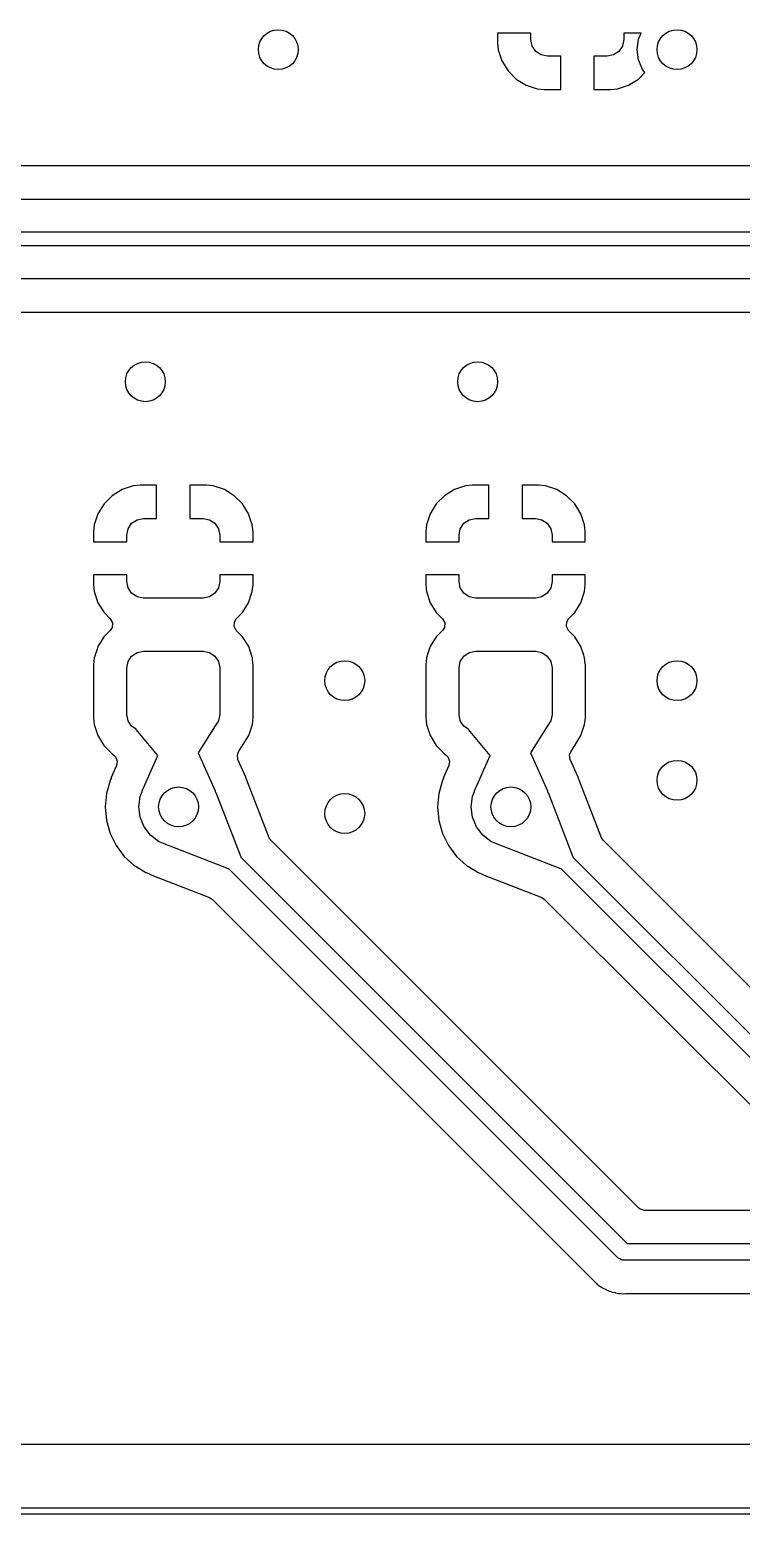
# Model space of a CAD drawing. Extents: x 1.18 to 9.06, y -3.74 to -1.97.
# Drawn here: x 3.987 to 4.408, y -3.742 to -2.862 of the extents above; entities that cross this region are included whole.
import ezdxf

# ---------------------------------------------------------------- set-up
doc = ezdxf.new("R2010")
doc.units = 0
doc.header["$MEASUREMENT"] = 0
doc.layers.add('BLACK', color=7, linetype='CONTINUOUS')

msp = doc.modelspace()

# ---------------------------------------------------------------- linework, layer by layer
at = {"layer": 'BLACK', "linetype": 'CONTINUOUS'}
for p, q in [((4.28346, -2.86417), (4.26378, -2.86417)), ((4.26378, -2.86417), (4.26378, -2.87008)), ((4.28346, -2.86811), (4.28346, -2.86417)), ((4.28421, -2.87188), (4.28346, -2.86811)), ((4.33858, -2.86811), (4.33783, -2.87188)), ((4.34881, -2.86417), (4.33858, -2.86417)), ((4.33858, -2.86417), (4.33858, -2.86811)), ((4.34646, -2.87402), (4.34726, -2.8679)), ((4.34726, -2.8679), (4.34881, -2.86417)), ((4.26378, -2.87008), (4.26419, -2.87412)), ((4.26419, -2.87412), (4.26636, -2.88067)), ((4.28635, -2.87507), (4.28421, -2.87188)), ((4.28954, -2.8772), (4.28635, -2.87507)), ((4.29331, -2.87795), (4.28954, -2.8772)), ((4.33251, -2.8772), (4.32874, -2.87795)), ((4.3357, -2.87507), (4.33251, -2.8772)), ((4.33783, -2.87188), (4.3357, -2.87507)), ((4.34726, -2.88013), (4.34646, -2.87402)), ((4.26636, -2.88067), (4.26636, -2.88067)), ((4.26636, -2.88067), (4.26999, -2.88655)), ((4.30118, -2.87795), (4.29331, -2.87795)), ((4.30118, -2.89764), (4.30118, -2.87795)), ((4.32874, -2.87795), (4.32087, -2.87795)), ((4.32087, -2.87795), (4.32087, -2.89764)), ((4.34962, -2.88583), (4.34726, -2.88013)), ((4.35099, -2.88761), (4.34962, -2.88583)), ((4.26999, -2.88655), (4.27487, -2.89143)), ((4.27487, -2.89143), (4.28074, -2.89505)), ((4.3413, -2.89505), (4.34718, -2.89143)), ((4.34718, -2.89143), (4.35099, -2.88761)), ((4.28074, -2.89505), (4.28074, -2.89505)), ((4.28074, -2.89505), (4.2873, -2.89722)), ((4.2873, -2.89722), (4.2873, -2.89722)), ((4.2873, -2.89722), (4.29134, -2.89764)), ((4.29134, -2.89764), (4.30118, -2.89764)), ((4.30118, -2.89764), (4.30118, -2.89764)), ((4.32087, -2.89764), (4.33071, -2.89764)), ((4.33071, -2.89764), (4.33475, -2.89722)), ((4.33071, -2.89764), (4.33071, -2.89764)), ((4.33475, -2.89722), (4.3413, -2.89505)), ((4.3413, -2.89505), (4.3413, -2.89505)), ((6.02319, -2.94289), (3.89221, -2.94289)), ((3.88203, -2.9626), (6.02362, -2.9626)), ((6.01955, -2.98228), (3.87795, -2.98228)), ((3.61491, -2.99016), (5.99213, -2.99016)), ((5.98805, -3.00984), (3.61083, -3.00984)), ((3.61126, -3.02955), (5.97786, -3.02955)), ((4.05197, -3.13219), (4.04793, -3.1326)), ((4.06181, -3.13219), (4.05197, -3.13219)), ((4.05197, -3.13219), (4.05197, -3.13219)), ((4.06181, -3.15187), (4.06181, -3.13219)), ((4.09134, -3.13219), (4.0815, -3.13219)), ((4.0815, -3.13219), (4.0815, -3.15187)), ((4.09538, -3.1326), (4.09134, -3.13219)), ((4.24882, -3.13219), (4.24478, -3.1326)), ((4.25866, -3.13219), (4.24882, -3.13219)), ((4.24882, -3.13219), (4.24882, -3.13219)), ((4.25866, -3.15187), (4.25866, -3.13219)), ((4.28819, -3.13219), (4.27835, -3.13219)), ((4.27835, -3.13219), (4.27835, -3.15187)), ((4.29223, -3.1326), (4.28819, -3.13219)), ((4.0355, -3.13839), (4.03062, -3.14327)), ((4.04137, -3.13477), (4.0355, -3.13839)), ((4.04793, -3.1326), (4.04137, -3.13477)), ((4.04137, -3.13477), (4.04137, -3.13477)), ((4.10193, -3.13477), (4.09538, -3.1326)), ((4.09538, -3.1326), (4.09538, -3.1326)), ((4.10781, -3.13839), (4.10193, -3.13477)), ((4.10193, -3.13477), (4.10193, -3.13477)), ((4.11269, -3.14327), (4.10781, -3.13839)), ((4.23235, -3.13839), (4.22747, -3.14327)), ((4.23822, -3.13477), (4.23235, -3.13839)), ((4.24478, -3.1326), (4.23822, -3.13477)), ((4.23822, -3.13477), (4.23822, -3.13477)), ((4.29878, -3.13477), (4.29223, -3.1326)), ((4.29223, -3.1326), (4.29223, -3.1326)), ((4.30466, -3.13839), (4.29878, -3.13477)), ((4.29878, -3.13477), (4.29878, -3.13477)), ((4.30954, -3.14327), (4.30466, -3.13839)), ((4.02699, -3.14915), (4.02482, -3.1557)), ((4.03062, -3.14327), (4.02699, -3.14915)), ((4.02699, -3.14915), (4.02699, -3.14915)), ((4.11631, -3.14915), (4.11269, -3.14327)), ((4.11848, -3.1557), (4.11631, -3.14915)), ((4.11631, -3.14915), (4.11631, -3.14915)), ((4.22384, -3.14915), (4.22167, -3.1557)), ((4.22747, -3.14327), (4.22384, -3.14915)), ((4.22384, -3.14915), (4.22384, -3.14915)), ((4.31316, -3.14915), (4.30954, -3.14327)), ((4.31533, -3.1557), (4.31316, -3.14915)), ((4.31316, -3.14915), (4.31316, -3.14915)), ((4.02482, -3.1557), (4.02441, -3.15974)), ((4.02482, -3.1557), (4.02482, -3.1557)), ((4.04409, -3.16171), (4.04484, -3.15795)), ((4.04484, -3.15795), (4.04698, -3.15475)), ((4.04698, -3.15475), (4.05017, -3.15262)), ((4.05017, -3.15262), (4.05394, -3.15187)), ((4.05394, -3.15187), (4.06181, -3.15187)), ((4.0815, -3.15187), (4.08937, -3.15187)), ((4.08937, -3.15187), (4.09314, -3.15262)), ((4.09314, -3.15262), (4.09633, -3.15475)), ((4.09633, -3.15475), (4.09846, -3.15795)), ((4.09846, -3.15795), (4.09921, -3.16171)), ((4.1189, -3.15974), (4.11848, -3.1557)), ((4.22167, -3.1557), (4.22126, -3.15974)), ((4.22167, -3.1557), (4.22167, -3.1557)), ((4.24094, -3.16171), (4.24169, -3.15795)), ((4.24169, -3.15795), (4.24383, -3.15475)), ((4.24383, -3.15475), (4.24702, -3.15262)), ((4.24702, -3.15262), (4.25079, -3.15187)), ((4.25079, -3.15187), (4.25866, -3.15187)), ((4.27835, -3.15187), (4.28622, -3.15187)), ((4.28622, -3.15187), (4.28999, -3.15262)), ((4.28999, -3.15262), (4.29318, -3.15475)), ((4.29318, -3.15475), (4.29531, -3.15795)), ((4.29531, -3.15795), (4.29606, -3.16171)), ((4.31575, -3.15974), (4.31533, -3.1557)), ((4.02441, -3.15974), (4.02441, -3.16565)), ((4.02441, -3.16565), (4.04409, -3.16565)), ((4.04409, -3.16565), (4.04409, -3.16171)), ((4.09921, -3.16171), (4.09921, -3.16565)), ((4.09921, -3.16565), (4.1189, -3.16565)), ((4.1189, -3.15975), (4.1189, -3.15974)), ((4.1189, -3.16565), (4.1189, -3.15975)), ((4.22126, -3.15974), (4.22126, -3.16565)), ((4.22126, -3.16565), (4.24094, -3.16565)), ((4.24094, -3.16565), (4.24094, -3.16171)), ((4.29606, -3.16171), (4.29606, -3.16565)), ((4.29606, -3.16565), (4.31575, -3.16565)), ((4.31575, -3.15975), (4.31575, -3.15974)), ((4.31575, -3.16565), (4.31575, -3.15975)), ((4.04409, -3.18533), (4.02441, -3.18533)), ((4.02441, -3.18533), (4.02441, -3.19124)), ((4.02441, -3.19124), (4.02482, -3.19528)), ((4.04409, -3.18927), (4.04409, -3.18533)), ((4.04484, -3.19304), (4.04409, -3.18927)), ((4.04698, -3.19623), (4.04484, -3.19304)), ((4.09846, -3.19304), (4.09633, -3.19623)), ((4.09921, -3.18927), (4.09846, -3.19304)), ((4.1189, -3.18533), (4.09921, -3.18533)), ((4.09921, -3.18533), (4.09921, -3.18927)), ((4.11848, -3.19528), (4.1189, -3.19124)), ((4.1189, -3.19124), (4.1189, -3.18533)), ((4.1189, -3.19124), (4.1189, -3.19124)), ((4.24094, -3.18533), (4.22126, -3.18533)), ((4.22126, -3.18533), (4.22126, -3.19124)), ((4.22126, -3.19124), (4.22167, -3.19528)), ((4.24094, -3.18927), (4.24094, -3.18533)), ((4.24169, -3.19304), (4.24094, -3.18927)), ((4.24383, -3.19623), (4.24169, -3.19304)), ((4.29531, -3.19304), (4.29318, -3.19623)), ((4.29606, -3.18927), (4.29531, -3.19304)), ((4.31575, -3.18533), (4.29606, -3.18533)), ((4.29606, -3.18533), (4.29606, -3.18927)), ((4.31533, -3.19528), (4.31575, -3.19124)), ((4.31575, -3.19124), (4.31575, -3.18533)), ((4.31575, -3.19124), (4.31575, -3.19124)), ((4.02482, -3.19528), (4.02699, -3.20184)), ((4.02699, -3.20184), (4.02699, -3.20184)), ((4.02699, -3.20184), (4.03062, -3.20771)), ((4.05017, -3.19836), (4.04698, -3.19623)), ((4.05394, -3.19911), (4.05017, -3.19836)), ((4.08937, -3.19911), (4.05394, -3.19911)), ((4.09314, -3.19836), (4.08937, -3.19911)), ((4.09633, -3.19623), (4.09314, -3.19836)), ((4.11269, -3.20771), (4.11631, -3.20184)), ((4.11631, -3.20184), (4.11848, -3.19528)), ((4.11631, -3.20184), (4.11631, -3.20184)), ((4.11848, -3.19528), (4.11848, -3.19528)), ((4.22167, -3.19528), (4.22384, -3.20184)), ((4.22384, -3.20184), (4.22384, -3.20184)), ((4.22384, -3.20184), (4.22747, -3.20771)), ((4.24702, -3.19836), (4.24383, -3.19623)), ((4.25079, -3.19911), (4.24702, -3.19836)), ((4.28622, -3.19911), (4.25079, -3.19911)), ((4.28999, -3.19836), (4.28622, -3.19911)), ((4.29318, -3.19623), (4.28999, -3.19836)), ((4.30954, -3.20771), (4.31316, -3.20184)), ((4.31316, -3.20184), (4.31533, -3.19528)), ((4.31316, -3.20184), (4.31316, -3.20184)), ((4.31533, -3.19528), (4.31533, -3.19528)), ((4.03062, -3.20771), (4.0343, -3.2114)), ((4.0343, -3.2114), (4.03562, -3.21381)), ((4.10788, -3.21314), (4.109, -3.2114)), ((4.109, -3.2114), (4.11269, -3.20771)), ((4.22747, -3.20771), (4.23115, -3.2114)), ((4.23115, -3.2114), (4.23247, -3.21381)), ((4.30473, -3.21314), (4.30585, -3.2114)), ((4.30585, -3.2114), (4.30954, -3.20771)), ((4.0343, -3.2183), (4.0306, -3.222)), ((4.03543, -3.21655), (4.0343, -3.2183)), ((4.03562, -3.21381), (4.03543, -3.21655)), ((4.10769, -3.21589), (4.10788, -3.21314)), ((4.109, -3.2183), (4.10769, -3.21589)), ((4.11271, -3.222), (4.109, -3.2183)), ((4.23115, -3.2183), (4.22745, -3.222)), ((4.23228, -3.21655), (4.23115, -3.2183)), ((4.23247, -3.21381), (4.23228, -3.21655)), ((4.30454, -3.21589), (4.30473, -3.21314)), ((4.30585, -3.2183), (4.30454, -3.21589)), ((4.30956, -3.222), (4.30585, -3.2183)), ((4.02698, -3.22788), (4.02649, -3.22934)), ((4.0306, -3.222), (4.02698, -3.22788)), ((4.02698, -3.22788), (4.02698, -3.22788)), ((4.11633, -3.22788), (4.11271, -3.222)), ((4.11799, -3.23289), (4.11633, -3.22788)), ((4.22383, -3.22788), (4.22334, -3.22934)), ((4.22745, -3.222), (4.22383, -3.22788)), ((4.22383, -3.22788), (4.22383, -3.22788)), ((4.31318, -3.22788), (4.30956, -3.222)), ((4.31484, -3.23289), (4.31318, -3.22788)), ((4.0248, -3.23444), (4.02439, -3.23848)), ((4.02649, -3.22934), (4.0248, -3.23444)), ((4.0248, -3.23444), (4.0248, -3.23444)), ((4.0248, -3.23444), (4.0248, -3.23444)), ((4.04409, -3.24045), (4.04484, -3.23669)), ((4.04484, -3.23669), (4.04698, -3.23349)), ((4.04698, -3.23349), (4.05017, -3.23136)), ((4.05017, -3.23136), (4.05394, -3.23061)), ((4.05394, -3.23061), (4.08937, -3.23061)), ((4.08937, -3.23061), (4.09314, -3.23136)), ((4.09314, -3.23136), (4.09633, -3.23349)), ((4.09633, -3.23349), (4.09846, -3.23669)), ((4.09846, -3.23669), (4.09921, -3.24045)), ((4.1185, -3.23444), (4.11799, -3.23289)), ((4.11887, -3.23798), (4.1185, -3.23444)), ((4.1185, -3.23444), (4.1185, -3.23444)), ((4.11892, -3.23848), (4.11887, -3.23798)), ((4.22165, -3.23444), (4.22124, -3.23848)), ((4.22334, -3.22934), (4.22165, -3.23444)), ((4.22165, -3.23444), (4.22165, -3.23444)), ((4.22165, -3.23444), (4.22165, -3.23444)), ((4.24094, -3.24045), (4.24169, -3.23669)), ((4.24169, -3.23669), (4.24383, -3.23349)), ((4.24383, -3.23349), (4.24702, -3.23136)), ((4.24702, -3.23136), (4.25079, -3.23061)), ((4.25079, -3.23061), (4.28622, -3.23061)), ((4.28622, -3.23061), (4.28999, -3.23136)), ((4.28999, -3.23136), (4.29318, -3.23349)), ((4.29318, -3.23349), (4.29531, -3.23669)), ((4.29531, -3.23669), (4.29606, -3.24045)), ((4.31535, -3.23444), (4.31484, -3.23289)), ((4.31572, -3.23798), (4.31535, -3.23444)), ((4.31535, -3.23444), (4.31535, -3.23444)), ((4.31577, -3.23848), (4.31572, -3.23798)), ((4.02439, -3.23848), (4.02439, -3.26998)), ((4.04409, -3.26801), (4.04409, -3.24045)), ((4.09921, -3.24045), (4.09921, -3.26801)), ((4.11892, -3.26998), (4.11892, -3.23848)), ((4.22124, -3.23848), (4.22124, -3.26998)), ((4.24094, -3.26801), (4.24094, -3.24045)), ((4.29606, -3.24045), (4.29606, -3.26801)), ((4.31577, -3.26998), (4.31577, -3.23848)), ((4.02439, -3.26998), (4.02439, -3.26998)), ((4.02439, -3.26998), (4.0248, -3.27403)), ((4.04484, -3.27178), (4.04409, -3.26801)), ((4.04698, -3.27497), (4.04484, -3.27178)), ((4.09846, -3.27178), (4.09647, -3.27476)), ((4.09921, -3.26801), (4.09846, -3.27178)), ((4.1185, -3.27403), (4.11892, -3.26998)), ((4.22124, -3.26998), (4.22124, -3.26998)), ((4.22124, -3.26998), (4.22165, -3.27403)), ((4.24169, -3.27178), (4.24094, -3.26801)), ((4.24383, -3.27497), (4.24169, -3.27178)), ((4.29531, -3.27178), (4.29332, -3.27476)), ((4.29606, -3.26801), (4.29531, -3.27178)), ((4.31535, -3.27403), (4.31577, -3.26998)), ((4.0248, -3.27403), (4.0248, -3.27403)), ((4.0248, -3.27403), (4.02698, -3.28058)), ((4.02698, -3.28058), (4.02698, -3.28058)), ((4.02698, -3.28058), (4.02736, -3.2812)), ((4.02736, -3.2812), (4.0306, -3.28646)), ((4.04968, -3.27678), (4.04698, -3.27497)), ((4.04974, -3.27696), (4.04968, -3.27678)), ((4.06244, -3.29242), (4.04974, -3.27696)), ((4.09646, -3.2748), (4.08644, -3.29077)), ((4.09647, -3.27476), (4.09646, -3.2748)), ((4.11271, -3.28646), (4.11633, -3.28058)), ((4.11633, -3.28058), (4.1185, -3.27403)), ((4.22165, -3.27403), (4.22165, -3.27403)), ((4.22165, -3.27403), (4.22383, -3.28058)), ((4.22383, -3.28058), (4.22383, -3.28058)), ((4.22383, -3.28058), (4.22421, -3.2812)), ((4.22421, -3.2812), (4.22745, -3.28646)), ((4.24653, -3.27678), (4.24383, -3.27497)), ((4.24659, -3.27696), (4.24653, -3.27678)), ((4.25929, -3.29242), (4.24659, -3.27696)), ((4.29331, -3.2748), (4.28329, -3.29077)), ((4.29332, -3.27476), (4.29331, -3.2748)), ((4.30956, -3.28646), (4.31318, -3.28058)), ((4.31318, -3.28058), (4.31535, -3.27403)), ((4.0306, -3.28646), (4.03311, -3.28897)), ((4.03311, -3.28897), (4.03549, -3.29135)), ((4.08644, -3.29077), (4.09644, -3.31336)), ((4.10961, -3.29203), (4.1103, -3.29019)), ((4.1103, -3.29019), (4.1123, -3.287)), ((4.1123, -3.287), (4.11245, -3.28678)), ((4.11245, -3.28678), (4.11271, -3.28646)), ((4.11271, -3.28646), (4.11271, -3.28646)), ((4.22745, -3.28646), (4.22996, -3.28897)), ((4.22996, -3.28897), (4.23234, -3.29135)), ((4.28329, -3.29077), (4.29329, -3.31336)), ((4.30646, -3.29203), (4.30715, -3.29019)), ((4.30715, -3.29019), (4.30915, -3.287)), ((4.30915, -3.287), (4.3093, -3.28678)), ((4.3093, -3.28678), (4.30956, -3.28646)), ((4.30956, -3.28646), (4.30956, -3.28646)), ((4.03806, -3.29833), (4.0349, -3.30547)), ((4.03549, -3.29135), (4.03571, -3.29152)), ((4.03571, -3.29152), (4.03569, -3.29154)), ((4.03569, -3.29154), (4.03664, -3.29237)), ((4.03664, -3.29237), (4.03737, -3.29325)), ((4.03737, -3.29325), (4.03844, -3.29578)), ((4.03844, -3.29578), (4.03806, -3.29833)), ((4.05317, -3.31337), (4.06244, -3.29242)), ((4.10997, -3.29476), (4.10961, -3.29203)), ((4.11464, -3.30531), (4.10997, -3.29476)), ((4.23491, -3.29833), (4.23175, -3.30547)), ((4.23234, -3.29135), (4.23256, -3.29152)), ((4.23256, -3.29152), (4.23254, -3.29154)), ((4.23254, -3.29154), (4.23349, -3.29237)), ((4.23349, -3.29237), (4.23422, -3.29325)), ((4.23422, -3.29325), (4.23529, -3.29578)), ((4.23529, -3.29578), (4.23491, -3.29833)), ((4.25002, -3.31337), (4.25929, -3.29242)), ((4.30682, -3.29476), (4.30646, -3.29203)), ((4.31149, -3.30531), (4.30682, -3.29476)), ((4.03423, -3.30712), (4.03203, -3.31484)), ((4.03442, -3.30673), (4.03423, -3.30712)), ((4.03423, -3.30712), (4.03423, -3.30712)), ((4.03453, -3.30647), (4.03442, -3.30673)), ((4.03479, -3.30574), (4.03453, -3.30647)), ((4.03483, -3.30563), (4.03479, -3.30574)), ((4.03484, -3.30562), (4.03483, -3.30563)), ((4.0349, -3.30547), (4.03484, -3.30562)), ((4.11465, -3.30535), (4.11464, -3.30531)), ((4.11464, -3.30531), (4.11464, -3.30531)), ((4.11493, -3.3061), (4.11465, -3.30535)), ((4.1151, -3.30647), (4.11493, -3.3061)), ((4.11528, -3.30685), (4.1151, -3.30647)), ((4.11532, -3.30696), (4.11528, -3.30685)), ((4.12854, -3.34115), (4.11532, -3.30696)), ((4.23108, -3.30712), (4.22888, -3.31484)), ((4.23127, -3.30673), (4.23108, -3.30712)), ((4.23108, -3.30712), (4.23108, -3.30712)), ((4.23138, -3.30647), (4.23127, -3.30673)), ((4.23164, -3.30574), (4.23138, -3.30647)), ((4.23168, -3.30563), (4.23164, -3.30574)), ((4.23169, -3.30562), (4.23168, -3.30563)), ((4.23175, -3.30547), (4.23169, -3.30562)), ((4.3115, -3.30535), (4.31149, -3.30531)), ((4.31149, -3.30531), (4.31149, -3.30531)), ((4.31178, -3.3061), (4.3115, -3.30535)), ((4.31195, -3.30647), (4.31178, -3.3061)), ((4.31213, -3.30685), (4.31195, -3.30647)), ((4.31217, -3.30696), (4.31213, -3.30685)), ((4.32539, -3.34115), (4.31217, -3.30696)), ((4.03203, -3.31484), (4.03129, -3.32283)), ((4.03203, -3.31484), (4.03203, -3.31484)), ((4.05118, -3.32283), (4.05199, -3.31672)), ((4.05199, -3.31672), (4.05321, -3.31377)), ((4.05317, -3.31373), (4.05317, -3.31337)), ((4.05317, -3.31337), (4.05317, -3.31337)), ((4.05321, -3.31377), (4.05317, -3.31373)), ((4.09644, -3.31372), (4.0964, -3.31377)), ((4.0964, -3.31377), (4.09648, -3.31397)), ((4.09644, -3.31336), (4.09644, -3.31372)), ((4.09648, -3.31397), (4.09654, -3.31398)), ((4.09654, -3.31398), (4.09679, -3.31422)), ((4.09679, -3.31422), (4.0968, -3.31423)), ((4.0968, -3.31423), (4.11158, -3.35248)), ((4.22888, -3.31484), (4.22814, -3.32283)), ((4.22888, -3.31484), (4.22888, -3.31484)), ((4.24803, -3.32283), (4.24884, -3.31672)), ((4.24884, -3.31672), (4.25006, -3.31377)), ((4.25002, -3.31373), (4.25002, -3.31337)), ((4.25002, -3.31337), (4.25002, -3.31337)), ((4.25006, -3.31377), (4.25002, -3.31373)), ((4.2933, -3.31372), (4.29325, -3.31377)), ((4.29325, -3.31377), (4.29333, -3.31397)), ((4.29329, -3.31336), (4.2933, -3.31372)), ((4.29333, -3.31397), (4.29339, -3.31398)), ((4.29339, -3.31398), (4.29364, -3.31422)), ((4.29364, -3.31422), (4.29365, -3.31423)), ((4.29365, -3.31423), (4.30843, -3.35248)), ((4.03129, -3.32283), (4.03129, -3.32283)), ((4.03129, -3.32283), (4.03203, -3.33083)), ((4.05199, -3.32895), (4.05118, -3.32283)), ((4.22814, -3.32283), (4.22814, -3.32283)), ((4.22814, -3.32283), (4.22888, -3.33083)), ((4.24884, -3.32895), (4.24803, -3.32283)), ((4.03203, -3.33083), (4.03423, -3.33855)), ((4.05435, -3.33465), (4.05199, -3.32895)), ((4.0581, -3.33954), (4.05435, -3.33465)), ((4.22888, -3.33083), (4.23108, -3.33855)), ((4.2512, -3.33465), (4.24884, -3.32895)), ((4.25495, -3.33954), (4.2512, -3.33465)), ((4.03423, -3.33855), (4.03423, -3.33855)), ((4.03423, -3.33855), (4.03781, -3.34574)), ((4.06299, -3.34329), (4.0581, -3.33954)), ((4.06595, -3.34452), (4.06299, -3.34329)), ((4.12964, -3.34285), (4.12854, -3.34115)), ((4.23876, -3.45197), (4.12964, -3.34285)), ((4.23108, -3.33855), (4.23108, -3.33855)), ((4.23108, -3.33855), (4.23466, -3.34574)), ((4.25984, -3.34329), (4.25495, -3.33954)), ((4.2628, -3.34452), (4.25984, -3.34329)), ((4.32649, -3.34285), (4.32539, -3.34115)), ((4.51664, -3.533), (4.32649, -3.34285)), ((4.03781, -3.34574), (4.04265, -3.35215)), ((4.04265, -3.35215), (4.04858, -3.35756)), ((4.06595, -3.34459), (4.06595, -3.34452)), ((4.0662, -3.34483), (4.06595, -3.34459)), ((4.10445, -3.35961), (4.0662, -3.34483)), ((4.11158, -3.35248), (4.11158, -3.35265)), ((4.23466, -3.34574), (4.2395, -3.35215)), ((4.2395, -3.35215), (4.24543, -3.35756)), ((4.2628, -3.34459), (4.2628, -3.34452)), ((4.26305, -3.34483), (4.2628, -3.34459)), ((4.3013, -3.35961), (4.26305, -3.34483)), ((4.30843, -3.35248), (4.30843, -3.35265)), ((4.04858, -3.35756), (4.04858, -3.35756)), ((4.04858, -3.35756), (4.04968, -3.35824)), ((4.04968, -3.35824), (4.05541, -3.36179)), ((4.10462, -3.35964), (4.10445, -3.35961)), ((4.10464, -3.35963), (4.10462, -3.35964)), ((4.3351, -3.59009), (4.10464, -3.35963)), ((4.11158, -3.35265), (4.34062, -3.58169)), ((4.24543, -3.35756), (4.24543, -3.35756)), ((4.24543, -3.35756), (4.24653, -3.35824)), ((4.24653, -3.35824), (4.25226, -3.36179)), ((4.30147, -3.35964), (4.3013, -3.35961)), ((4.30149, -3.35963), (4.30147, -3.35964)), ((4.50439, -3.56253), (4.30149, -3.35963)), ((4.30843, -3.35265), (4.50991, -3.55413)), ((4.05541, -3.36179), (4.05753, -3.36261)), ((4.05753, -3.36261), (4.05816, -3.3629)), ((4.05816, -3.3629), (4.05903, -3.36339)), ((4.05903, -3.36339), (4.09312, -3.37657)), ((4.25226, -3.36179), (4.25438, -3.36261)), ((4.25438, -3.36261), (4.25501, -3.3629)), ((4.25501, -3.3629), (4.25588, -3.36339)), ((4.25588, -3.36339), (4.28997, -3.37657)), ((4.09312, -3.37657), (4.09481, -3.37767)), ((4.09481, -3.37767), (4.20686, -3.48972)), ((4.28997, -3.37657), (4.29167, -3.37767)), ((4.29167, -3.37767), (4.46765, -3.55365)), ((4.34735, -3.56056), (4.23876, -3.45197)), ((4.20686, -3.48972), (4.31887, -3.60172)), ((4.34817, -3.56121), (4.34735, -3.56056)), ((4.35081, -3.56199), (4.34817, -3.56121)), ((4.46419, -3.56199), (4.35081, -3.56199)), ((4.34062, -3.58169), (5.61213, -3.58169)), ((4.33617, -3.59068), (4.3351, -3.59009)), ((4.3372, -3.59134), (4.33617, -3.59068)), ((4.33744, -3.59137), (4.3372, -3.59134)), ((4.33754, -3.59142), (4.33744, -3.59137)), ((4.33771, -3.59141), (4.33754, -3.59142)), ((4.33858, -3.59154), (4.33771, -3.59141)), ((5.61417, -3.59154), (4.33858, -3.59154)), ((4.31887, -3.60172), (4.31925, -3.60221)), ((4.31925, -3.60221), (4.31926, -3.6022)), ((4.31926, -3.6022), (4.31946, -3.60244)), ((4.31946, -3.60244), (4.32028, -3.60321)), ((4.32028, -3.60321), (4.32144, -3.6043)), ((4.32144, -3.6043), (4.32226, -3.60512)), ((4.32226, -3.60512), (4.32248, -3.60529)), ((4.32248, -3.60529), (4.32266, -3.60544)), ((4.32266, -3.60544), (4.32399, -3.6067)), ((4.32399, -3.6067), (4.32468, -3.60708)), ((4.32468, -3.60708), (4.32532, -3.6075)), ((4.32532, -3.6075), (4.32595, -3.60798)), ((4.32595, -3.60798), (4.32672, -3.60831)), ((4.32672, -3.60831), (4.32763, -3.60871)), ((4.32763, -3.60871), (4.32784, -3.60881)), ((4.32784, -3.60881), (4.32945, -3.60969)), ((4.32945, -3.60969), (4.32994, -3.60982)), ((4.32994, -3.60982), (4.33021, -3.60989)), ((4.33021, -3.60989), (4.33093, -3.61014)), ((4.33093, -3.61014), (4.33166, -3.61045)), ((4.33166, -3.61045), (4.33347, -3.61074)), ((4.33347, -3.61074), (4.33369, -3.61078)), ((4.33369, -3.61078), (4.33547, -3.61124)), ((4.33547, -3.61124), (4.33626, -3.61124)), ((4.33626, -3.61124), (4.33702, -3.6113)), ((4.33702, -3.6113), (4.3378, -3.61142)), ((4.3378, -3.61142), (4.33963, -3.61125)), ((4.33963, -3.61125), (4.33986, -3.61124)), ((4.33986, -3.61124), (5.61092, -3.61124)), ((7.05463, -3.70079), (1.85528, -3.70079)), ((1.81299, -3.73819), (8.0689, -3.73819)), ((8.07087, -3.74213), (1.81102, -3.74213))]:
    msp.add_line(p, q, dxfattribs=at)
at = {"layer": 'BLACK'}
for centre in [(4.13386, -2.87402), (4.37008, -2.87402), (4.05512, -3.07087), (4.25197, -3.07087), (4.17323, -3.24803), (4.37008, -3.24803), (4.37008, -3.30709), (4.0748, -3.32283), (4.17323, -3.32677), (4.27165, -3.32283)]:
    msp.add_circle(centre, 0.01181, dxfattribs=at)

doc.saveas('drawing.dxf')
